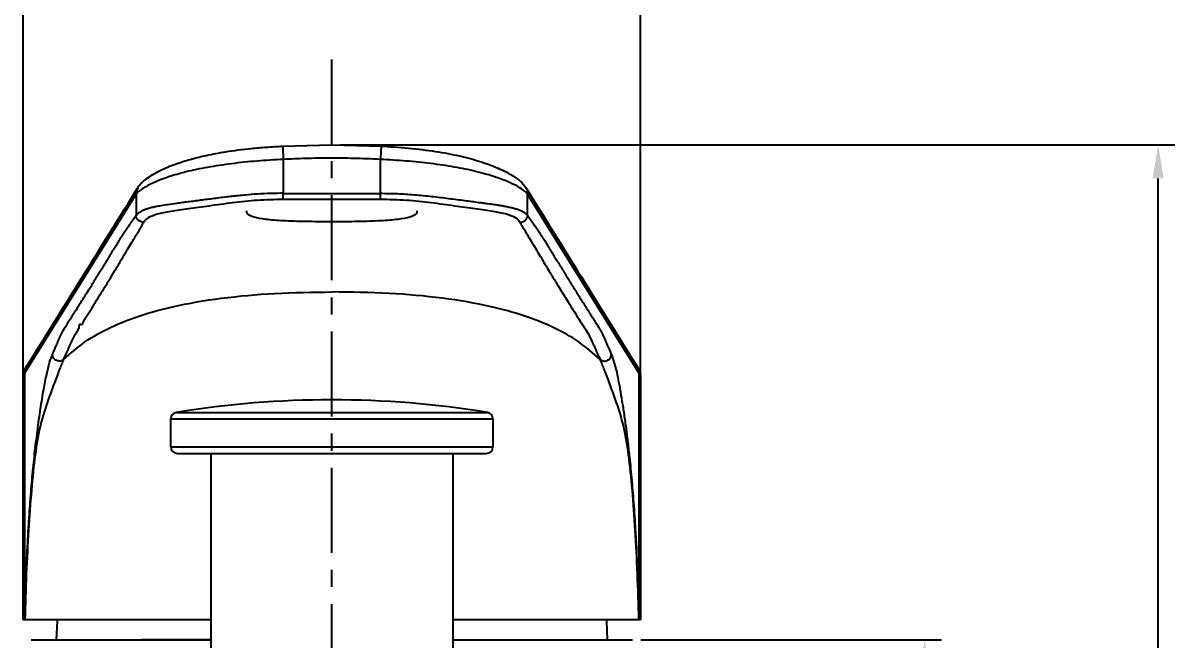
# Model space of a CAD drawing. Header units: millimetres. Extents: x 601 to 1195, y -1757 to -1337.
# Drawn here: x 920.4 to 1006.2, y -1531.1 to -1485.1 of the extents above; entities that cross this region are included whole.
import ezdxf

# ---------------------------------------------------------------- set-up
doc = ezdxf.new("R2010")
doc.units = ezdxf.units.MM
doc.header["$LTSCALE"] = 0.1
doc.linetypes.add('CENTERX2', pattern=[101.6, 63.5, -12.7, 12.7, -12.7])
doc.layers.get('0').update_dxf_attribs({"lineweight": 13})
doc.layers.add('CENTER', color=1, linetype='CENTERX2')
doc.layers.add('DIM', color=3, linetype='Continuous', lineweight=9)
doc.styles.get("Standard").update_dxf_attribs({"font": 'arial.ttf'})
doc.dimstyles.new('ISO-25', dxfattribs={"dimtxt": 2.5, "dimasz": 2.5, "dimexe": 1.25, "dimexo": 0.625, "dimtad": 1, "dimtxsty": 'Standard', "dimcen": 2.5, "dimadec": 0, "dimazin": 0, "dimtfac": 1, "dimtmove": 0, "dimatfit": 3, "dimfxl": 0, "dimarcsym": 0})

# ---------------------------------------------------------------- blocks, each defined once
blk = doc.blocks.new('*D60')
at = {"layer": 'Defpoints', "color": 0}
for p in [(965.767, -1531.056), (987.519, -1531.056), (967.87, -1621.056)]:
    blk.add_point(p, dxfattribs=at)
at = {"layer": 'DIM', "color": 0, "lineweight": -2}
for p, q in [((966.392, -1531.056), (988.769, -1531.056)), ((987.519, -1618.556), (987.519, -1533.556)), ((968.495, -1621.056), (988.769, -1621.056))]:
    blk.add_line(p, q, dxfattribs=at)
at = {"layer": 'DIM', "color": 0}
for points in [[(987.103, -1533.556), (987.936, -1533.556), (987.519, -1531.056)], [(987.103, -1618.556), (987.936, -1618.556), (987.519, -1621.056)]]:
    blk.add_solid(points, dxfattribs=at)
at = {"layer": 'DIM', "color": 0, "insert": (984.341, -1576.056), "char_height": 5, "attachment_point": 5, "rotation": 90}
blk.add_mtext('90', dxfattribs=at)
blk = doc.blocks.new('*D61')
at = {"layer": 'Defpoints', "color": 0}
for p in [(943.37, -1494.15), (1004.916, -1494.15), (967.87, -1621.056)]:
    blk.add_point(p, dxfattribs=at)
at = {"layer": 'DIM', "color": 0, "lineweight": -2}
for p, q in [((943.995, -1494.15), (1006.166, -1494.15)), ((1004.916, -1618.556), (1004.916, -1496.65)), ((968.495, -1621.056), (1006.166, -1621.056))]:
    blk.add_line(p, q, dxfattribs=at)
at = {"layer": 'DIM', "color": 0}
for points in [[(1004.5, -1496.65), (1005.333, -1496.65), (1004.916, -1494.15)], [(1004.5, -1618.556), (1005.333, -1618.556), (1004.916, -1621.056)]]:
    blk.add_solid(points, dxfattribs=at)
at = {"layer": 'DIM', "color": 0, "insert": (1001.287, -1557.603), "char_height": 5, "attachment_point": 5, "rotation": 90}
blk.add_mtext('126,9', dxfattribs=at)
blk = doc.blocks.new('*D62')
at = {"layer": 'Defpoints', "color": 0}
for p in [(966.366, -1481.964), (920.37, -1529.531), (966.366, -1529.556)]:
    blk.add_point(p, dxfattribs=at)
at = {"layer": 'DIM', "color": 0, "lineweight": -2}
for p, q in [((920.37, -1528.906), (920.37, -1480.714)), ((966.366, -1528.931), (966.366, -1480.714)), ((922.87, -1481.964), (963.866, -1481.964))]:
    blk.add_line(p, q, dxfattribs=at)
at = {"layer": 'DIM', "color": 0}
for points in [[(922.87, -1481.547), (922.87, -1482.38), (920.37, -1481.964)], [(963.866, -1481.547), (963.866, -1482.38), (966.366, -1481.964)]]:
    blk.add_solid(points, dxfattribs=at)
at = {"layer": 'DIM', "color": 0, "insert": (943.368, -1478.786), "char_height": 5, "attachment_point": 5}
blk.add_mtext('46', dxfattribs=at)

msp = doc.modelspace()

# ---------------------------------------------------------------- linework, layer by layer
at = {"color": 7, "linetype": 'Continuous', "lineweight": 25}
for p, q in [((939.7, -1494.243), (943.37, -1494.15)), ((943.37, -1494.15), (947.063, -1494.245)), ((939.752, -1495.231), (939.752, -1497.759)), ((946.989, -1497.762), (946.989, -1495.231)), ((920.507, -1511.15), (928.791, -1497.831)), ((928.791, -1497.831), (928.791, -1499.409)), ((939.752, -1497.762), (943.37, -1497.762)), ((943.37, -1497.762), (946.989, -1497.762)), ((957.949, -1499.409), (957.949, -1497.831)), ((966.234, -1511.15), (957.949, -1497.831)), ((964.188, -1509.781), (964.489, -1510.751)), ((920.37, -1529.504), (920.37, -1511.339)), ((920.507, -1511.15), (920.388, -1511.334)), ((920.507, -1529.556), (920.507, -1511.15)), ((966.234, -1511.15), (966.234, -1529.556)), ((966.353, -1511.339), (966.354, -1511.34)), ((966.37, -1511.339), (966.37, -1529.504)), ((931.791, -1514.087), (943.37, -1514.087)), ((943.37, -1514.087), (954.95, -1514.087)), ((931.37, -1516.656), (931.37, -1514.581)), ((931.37, -1514.581), (943.37, -1514.581)), ((943.37, -1514.581), (955.37, -1514.581)), ((955.37, -1514.581), (955.37, -1516.656)), ((931.37, -1516.656), (943.37, -1516.656)), ((943.37, -1516.656), (955.37, -1516.656)), ((931.87, -1517.156), (943.37, -1517.156)), ((934.37, -1534.156), (934.37, -1517.156)), ((943.37, -1517.156), (954.87, -1517.156)), ((952.37, -1517.156), (952.37, -1534.156)), ((920.507, -1529.556), (920.375, -1529.556)), ((966.366, -1529.556), (966.234, -1529.556)), ((920.974, -1531.056), (929.213, -1531.056)), ((934.37, -1531.056), (929.213, -1531.056)), ((952.37, -1531.056), (957.527, -1531.056)), ((957.527, -1531.056), (965.767, -1531.056))]:
    msp.add_line(p, q, dxfattribs=at)
at = {"color": 7, "linetype": 'Continuous', "lineweight": 25, "flags": 128}
for points in [[(922.87, -1531.056), (922.924, -1529.649), (922.932, -1529.556)], [(963.809, -1529.556), (963.817, -1529.649), (963.87, -1531.056)]]:
    msp.add_lwpolyline(points, dxfattribs=at)
at = {"color": 7, "linetype": 'Continuous', "lineweight": 25}
for centre, radius, start, end in [((943.37, -1585.656), 72.5, 90, 99.19077), ((943.37, -1585.656), 72.5, 80.80923, 90), ((931.87, -1514.581), 0.5, 99.19077, 180), ((954.87, -1514.581), 0.5, 0, 80.80923), ((931.87, -1516.656), 0.5, 180, 270), ((954.87, -1516.656), 0.5, 270, 0)]:
    msp.add_arc(centre, radius, start, end, dxfattribs=at)
for points, knots in [([(928.938, -1497.3), (929.025, -1497.184), (929.193, -1496.961), (929.629, -1496.61), (930.14, -1496.286), (930.855, -1495.915), (931.777, -1495.541), (932.905, -1495.193), (934.091, -1494.906), (935.552, -1494.634), (937.075, -1494.44), (938.507, -1494.311), (939.293, -1494.266), (939.7, -1494.243)], [0, 0, 0, 0, 0.0882285, 0.1698212, 0.2449546, 0.3137582, 0.4326459, 0.5271838, 0.6125885, 0.719493, 0.8486182, 0.9215548, 1, 1, 1, 1]), ([(939.701, -1494.261), (939.701, -1494.266), (939.702, -1494.275), (939.707, -1494.371), (939.714, -1494.497), (939.723, -1494.661), (939.735, -1494.9), (939.746, -1495.101), (939.752, -1495.231)], [0, 0, 0, 0, 0.129333, 0.277085, 0.42825, 0.579411, 0.727165, 1, 1, 1, 1]), ([(946.949, -1494.238), (947.665, -1494.282), (949.079, -1494.369), (951.089, -1494.62), (952.894, -1494.956), (954.451, -1495.375), (955.735, -1495.851), (956.728, -1496.353), (957.45, -1496.854), (957.686, -1497.153), (957.803, -1497.3)], [0, 0, 0, 0, 0.136668, 0.270016, 0.400108, 0.526856, 0.650184, 0.770076, 0.886622, 1, 1, 1, 1]), ([(947.04, -1494.26), (947.04, -1494.265), (947.039, -1494.274), (947.034, -1494.371), (947.027, -1494.498), (947.018, -1494.662), (947.006, -1494.901), (946.995, -1495.101), (946.989, -1495.231)], [0, 0, 0, 0, 0.136799, 0.283326, 0.433201, 0.583059, 0.729528, 1, 1, 1, 1]), ([(939.752, -1495.231), (939.098, -1495.268), (937.784, -1495.343), (935.871, -1495.546), (934.073, -1495.816), (932.807, -1496.081), (931.937, -1496.315), (931.331, -1496.499), (930.664, -1496.729), (929.952, -1497.024), (929.359, -1497.337), (928.963, -1497.622), (928.844, -1497.767), (928.791, -1497.831)], [0, 0, 0, 0, 0.120284, 0.241625, 0.364175, 0.488081, 0.531203, 0.58674, 0.65469, 0.735051, 0.841123, 0.929435, 1, 1, 1, 1]), ([(943.37, -1495.139), (942.695, -1495.143), (941.488, -1495.152), (940.283, -1495.207), (939.752, -1495.231)], [0, 0, 0, 0, 0.559998, 1, 1, 1, 1]), ([(946.989, -1495.231), (946.314, -1495.201), (945.108, -1495.148), (943.901, -1495.142), (943.37, -1495.139)], [0, 0, 0, 0, 0.559996, 1, 1, 1, 1]), ([(957.949, -1497.831), (957.896, -1497.766), (957.776, -1497.618), (957.368, -1497.328), (956.7, -1496.979), (955.818, -1496.63), (954.919, -1496.345), (954.096, -1496.125), (953.313, -1495.952), (952.497, -1495.798), (951.639, -1495.661), (950.454, -1495.501), (948.905, -1495.339), (947.626, -1495.267), (946.989, -1495.231)], [0, 0, 0, 0, 0.071202, 0.161263, 0.270195, 0.377035, 0.462246, 0.525816, 0.586011, 0.645915, 0.705548, 0.764925, 0.882868, 1, 1, 1, 1]), ([(920.592, -1510.735), (921.993, -1508.485), (924.795, -1503.989), (927.556, -1499.531), (928.937, -1497.303)], [0, 0, 0, 0, 0.500268, 1, 1, 1, 1]), ([(928.946, -1497.304), (928.902, -1497.378), (928.807, -1497.54), (928.797, -1497.729), (928.791, -1497.831)], [0, 0, 0, 0, 0.458165, 1, 1, 1, 1]), ([(939.752, -1497.759), (939.438, -1497.761), (938.797, -1497.766), (937.852, -1497.814), (936.881, -1497.89), (936.077, -1497.971), (935.388, -1498.051), (934.86, -1498.116), (934.333, -1498.184), (933.835, -1498.249), (933.353, -1498.312), (932.886, -1498.373), (932.526, -1498.421), (932.164, -1498.467), (931.719, -1498.526), (931.167, -1498.603), (930.654, -1498.684), (930.261, -1498.758), (929.942, -1498.829), (929.663, -1498.907), (929.409, -1498.996), (929.197, -1499.092), (929.011, -1499.201), (928.874, -1499.307), (928.816, -1499.379), (928.791, -1499.409)], [0, 0, 0, 0, 0.058089, 0.118796, 0.176447, 0.242441, 0.275419, 0.314477, 0.350655, 0.386626, 0.422578, 0.458783, 0.49524, 0.509995, 0.549512, 0.611023, 0.665235, 0.709762, 0.747427, 0.788, 0.829921, 0.873193, 0.912033, 0.963712, 1, 1, 1, 1]), ([(939.75, -1498.217), (939.75, -1498.194), (939.751, -1498.148), (939.751, -1498.036), (939.752, -1497.903), (939.752, -1497.806), (939.752, -1497.759)], [0, 0, 0, 0, 0.24471, 0.499997, 0.755288, 1, 1, 1, 1]), ([(946.989, -1497.759), (947.41, -1497.764), (948.254, -1497.773), (949.544, -1497.859), (950.827, -1497.986), (952.09, -1498.142), (953.255, -1498.294), (953.996, -1498.392), (954.384, -1498.443), (954.546, -1498.463), (954.825, -1498.5), (955.239, -1498.556), (955.661, -1498.617), (956.039, -1498.677), (956.334, -1498.73), (956.579, -1498.78), (956.825, -1498.837), (957.078, -1498.907), (957.332, -1498.996), (957.544, -1499.092), (957.73, -1499.201), (957.867, -1499.307), (957.925, -1499.379), (957.949, -1499.409)], [0, 0, 0, 0, 0.078019, 0.156285, 0.242411, 0.326486, 0.413001, 0.495135, 0.501104, 0.509883, 0.535868, 0.573088, 0.621541, 0.658262, 0.691478, 0.721189, 0.747396, 0.787982, 0.829911, 0.873188, 0.91203, 0.963707, 1, 1, 1, 1]), ([(946.991, -1498.217), (946.991, -1498.196), (946.99, -1498.152), (946.99, -1498.045), (946.989, -1497.911), (946.989, -1497.811), (946.989, -1497.762)], [0, 0, 0, 0, 0.229789, 0.479177, 0.739631, 1, 1, 1, 1]), ([(957.793, -1497.305), (957.836, -1497.374), (957.933, -1497.534), (957.944, -1497.724), (957.949, -1497.831)], [0, 0, 0, 0, 0.432649, 1, 1, 1, 1]), ([(957.804, -1497.303), (959.184, -1499.531), (961.946, -1503.989), (964.748, -1508.485), (966.149, -1510.735)], [0, 0, 0, 0, 0.499732, 1, 1, 1, 1]), ([(939.75, -1498.217), (939.104, -1498.231), (937.809, -1498.261), (935.943, -1498.469), (934.207, -1498.71), (932.652, -1498.929), (931.33, -1499.114), (930.309, -1499.311), (929.609, -1499.588), (929.443, -1499.795), (929.36, -1499.898)], [0, 0, 0, 0, 0.1246709, 0.2497802, 0.3754028, 0.5012261, 0.6266741, 0.7513697, 0.8755004, 1, 1, 1, 1]), ([(943.37, -1498.219), (942.696, -1498.219), (941.489, -1498.219), (940.282, -1498.217), (939.75, -1498.217)], [0, 0, 0, 0, 0.559045, 1, 1, 1, 1]), ([(946.991, -1498.217), (946.314, -1498.217), (945.107, -1498.219), (943.9, -1498.219), (943.37, -1498.219)], [0, 0, 0, 0, 0.560955, 1, 1, 1, 1]), ([(957.381, -1499.898), (957.298, -1499.795), (957.132, -1499.588), (956.432, -1499.311), (955.411, -1499.114), (954.089, -1498.929), (952.533, -1498.71), (950.798, -1498.469), (948.932, -1498.261), (947.637, -1498.231), (946.991, -1498.217)], [0, 0, 0, 0, 0.1244986, 0.2486297, 0.3733248, 0.498773, 0.6245962, 0.7502186, 0.8753282, 1, 1, 1, 1]), ([(922.553, -1509.781), (922.572, -1509.736), (922.621, -1509.62), (922.71, -1509.412), (922.826, -1509.139), (922.946, -1508.86), (923.049, -1508.62), (923.138, -1508.419), (923.227, -1508.235), (923.313, -1508.068), (923.393, -1507.926), (923.468, -1507.797), (923.553, -1507.656), (923.654, -1507.496), (923.77, -1507.315), (923.888, -1507.132), (923.991, -1506.972), (924.058, -1506.867), (924.093, -1506.812), (924.123, -1506.766), (924.166, -1506.698), (924.233, -1506.592), (924.308, -1506.473), (924.392, -1506.341), (924.483, -1506.195), (924.582, -1506.037), (924.746, -1505.777), (924.984, -1505.396), (925.311, -1504.874), (925.582, -1504.439), (925.784, -1504.117), (925.899, -1503.931), (926.011, -1503.75), (926.121, -1503.573), (926.227, -1503.4), (926.329, -1503.235), (926.45, -1503.037), (926.59, -1502.808), (926.745, -1502.554), (926.883, -1502.328), (927.008, -1502.123), (927.112, -1501.953), (927.186, -1501.832), (927.245, -1501.736), (927.305, -1501.64), (927.382, -1501.517), (927.457, -1501.397), (927.53, -1501.28), (927.602, -1501.166), (927.672, -1501.056), (927.759, -1500.921), (927.861, -1500.763), (927.99, -1500.566), (928.127, -1500.359), (928.263, -1500.157), (928.392, -1499.971), (928.518, -1499.797), (928.654, -1499.606), (928.746, -1499.474), (928.791, -1499.409)], [0, 0, 0, 0, 0.009216, 0.02371, 0.043483, 0.065975, 0.082112, 0.093851, 0.1096, 0.125076, 0.135638, 0.147749, 0.161409, 0.176618, 0.19589, 0.217191, 0.233218, 0.24525, 0.249564, 0.250105, 0.25954, 0.27027, 0.282295, 0.295616, 0.310231, 0.326142, 0.343348, 0.388532, 0.440768, 0.500055, 0.51897, 0.537423, 0.555414, 0.572943, 0.590009, 0.606614, 0.621847, 0.648095, 0.674009, 0.696156, 0.714537, 0.734171, 0.746207, 0.750009, 0.762563, 0.77485, 0.786871, 0.798626, 0.810114, 0.821336, 0.832291, 0.851684, 0.870181, 0.894163, 0.917511, 0.935223, 0.956015, 0.978008, 1, 1, 1, 1]), ([(929.36, -1499.898), (929.328, -1499.901), (929.261, -1499.905), (929.158, -1499.886), (929.057, -1499.846), (928.964, -1499.782), (928.887, -1499.7), (928.832, -1499.606), (928.799, -1499.507), (928.794, -1499.441), (928.791, -1499.409)], [0, 0, 0, 0, 0.11507, 0.23824, 0.367476, 0.499977, 0.632478, 0.761725, 0.884911, 1, 1, 1, 1]), ([(943.335, -1499.883), (942.686, -1499.88), (941.459, -1499.875), (939.791, -1499.823), (938.453, -1499.722), (937.515, -1499.549), (937.033, -1499.316), (937.037, -1499.143), (937.038, -1499.071)], [0, 0, 0, 0, 0.225575, 0.426283, 0.596209, 0.746411, 0.893503, 1, 1, 1, 1]), ([(949.702, -1499.071), (949.704, -1499.143), (949.708, -1499.316), (949.225, -1499.549), (948.288, -1499.722), (946.95, -1499.823), (945.244, -1499.876), (943.979, -1499.881), (943.291, -1499.884)], [0, 0, 0, 0, 0.105091, 0.250241, 0.39846, 0.566142, 0.7642, 1, 1, 1, 1]), ([(957.381, -1499.898), (957.416, -1499.901), (957.484, -1499.906), (957.584, -1499.885), (957.678, -1499.849), (957.766, -1499.791), (957.842, -1499.714), (957.902, -1499.621), (957.939, -1499.516), (957.945, -1499.444), (957.948, -1499.409)], [0, 0, 0, 0, 0.123843, 0.242336, 0.360114, 0.481372, 0.610004, 0.741713, 0.872053, 1, 1, 1, 1]), ([(957.949, -1499.409), (958.08, -1499.591), (958.341, -1499.957), (958.724, -1500.519), (959.115, -1501.129), (959.375, -1501.532), (959.514, -1501.766), (959.514, -1501.766), (959.514, -1501.766), (959.514, -1501.767), (959.514, -1501.767), (959.515, -1501.768), (959.516, -1501.769), (959.518, -1501.772), (959.521, -1501.778), (959.529, -1501.791), (959.552, -1501.829), (959.596, -1501.899), (959.663, -1502.01), (959.764, -1502.175), (959.904, -1502.403), (960.087, -1502.703), (960.24, -1502.953), (960.351, -1503.135), (960.408, -1503.228), (960.466, -1503.323), (960.526, -1503.42), (960.586, -1503.518), (960.648, -1503.618), (960.811, -1503.881), (961.033, -1504.238), (961.307, -1504.677), (961.527, -1505.029), (961.728, -1505.35), (961.909, -1505.64), (962.072, -1505.9), (962.215, -1506.128), (962.339, -1506.325), (962.452, -1506.505), (962.549, -1506.658), (962.638, -1506.798), (962.718, -1506.922), (962.8, -1507.049), (962.881, -1507.176), (962.965, -1507.305), (963.053, -1507.442), (963.159, -1507.61), (963.273, -1507.796), (963.392, -1508.001), (963.523, -1508.251), (963.688, -1508.605), (963.875, -1509.045), (964.046, -1509.444), (964.147, -1509.684), (964.188, -1509.781)], [0, 0, 0, 0, 0.062478, 0.124987, 0.183343, 0.249991, 0.25, 0.250007, 0.250019, 0.250041, 0.25008, 0.250152, 0.250285, 0.250537, 0.251035, 0.252075, 0.254417, 0.262042, 0.272865, 0.286889, 0.310563, 0.339925, 0.374974, 0.383973, 0.393145, 0.402491, 0.412011, 0.421705, 0.431572, 0.441613, 0.499945, 0.538216, 0.573418, 0.605549, 0.63461, 0.660602, 0.683523, 0.703374, 0.720155, 0.737755, 0.749896, 0.76296, 0.776024, 0.789088, 0.802151, 0.815964, 0.831563, 0.853031, 0.870778, 0.888691, 0.916461, 0.95067, 0.980082, 1, 1, 1, 1]), ([(923.39, -1510.143), (923.421, -1510.074), (923.484, -1509.937), (923.577, -1509.732), (923.671, -1509.526), (923.765, -1509.317), (923.86, -1509.107), (923.954, -1508.894), (924.089, -1508.599), (924.243, -1508.303), (924.395, -1508.044), (924.485, -1507.899), (924.527, -1507.833), (924.538, -1507.815), (924.541, -1507.81), (924.542, -1507.809), (924.542, -1507.808), (924.542, -1507.808), (924.542, -1507.808), (924.542, -1507.808), (924.542, -1507.808), (924.542, -1507.808), (924.542, -1507.808), (924.516, -1507.368), (924.76, -1507.698), (924.888, -1507.208), (925.085, -1506.977), (925.268, -1506.664), (925.459, -1506.363), (925.653, -1506.05), (925.892, -1505.664), (926.184, -1505.192), (926.536, -1504.624), (926.913, -1504.01), (927.316, -1503.343), (927.742, -1502.625), (928.136, -1501.966), (928.466, -1501.42), (928.713, -1501.015), (928.919, -1500.679), (929.091, -1500.392), (929.24, -1500.14), (929.321, -1499.976), (929.36, -1499.898)], [0, 0, 0, 0, 0.013252, 0.026677, 0.040286, 0.054103, 0.068175, 0.082548, 0.097259, 0.130998, 0.155562, 0.170636, 0.174608, 0.175704, 0.176029, 0.176147, 0.176184, 0.176197, 0.176203, 0.176205, 0.176206, 0.176206, 0.176207, 0.176207, 0.204874, 0.234213, 0.264184, 0.294773, 0.325973, 0.357828, 0.390388, 0.444048, 0.50208, 0.564465, 0.631235, 0.702589, 0.778189, 0.830094, 0.873028, 0.908751, 0.942287, 0.972678, 1, 1, 1, 1]), ([(957.381, -1499.898), (957.442, -1500.014), (957.572, -1500.259), (957.805, -1500.645), (958.073, -1501.092), (958.373, -1501.585), (958.689, -1502.108), (959.004, -1502.638), (959.323, -1503.172), (959.594, -1503.621), (959.829, -1504.007), (960.045, -1504.361), (960.315, -1504.802), (960.61, -1505.278), (960.933, -1505.799), (961.257, -1506.322), (961.583, -1506.844), (961.888, -1507.327), (962.18, -1507.776), (962.458, -1508.222), (962.683, -1508.664), (962.857, -1509.054), (962.997, -1509.362), (963.155, -1509.713), (963.279, -1509.985), (963.351, -1510.143)], [0, 0, 0, 0, 0.041127, 0.086652, 0.136547, 0.190701, 0.244164, 0.297438, 0.350571, 0.403674, 0.430523, 0.466422, 0.511452, 0.565586, 0.612698, 0.670876, 0.725189, 0.773385, 0.820639, 0.868147, 0.908302, 0.929548, 0.947063, 0.969197, 1, 1, 1, 1]), ([(923.39, -1510.143), (923.905, -1509.689), (924.966, -1508.756), (926.906, -1507.7), (929.1, -1506.835), (931.858, -1506.086), (935.217, -1505.521), (939.189, -1505.171), (941.947, -1505.134), (943.37, -1505.115)], [0, 0, 0, 0, 0.098938, 0.203734, 0.316047, 0.436692, 0.610706, 0.79901, 1, 1, 1, 1]), ([(963.351, -1510.143), (962.836, -1509.689), (961.775, -1508.756), (959.835, -1507.7), (957.641, -1506.835), (954.883, -1506.086), (951.524, -1505.521), (947.552, -1505.171), (944.794, -1505.134), (943.37, -1505.115)], [0, 0, 0, 0, 0.098938, 0.2037341, 0.3160467, 0.436692, 0.6107062, 0.7990096, 1, 1, 1, 1]), ([(922.242, -1510.8), (922.278, -1510.651), (922.378, -1510.225), (922.484, -1509.955), (922.553, -1509.781)], [0, 0, 0, 0, 0.3513214, 1, 1, 1, 1]), ([(923.389, -1510.142), (923.351, -1510.171), (923.274, -1510.229), (923.133, -1510.266), (922.992, -1510.266), (922.86, -1510.228), (922.739, -1510.158), (922.639, -1510.053), (922.57, -1509.923), (922.56, -1509.828), (922.555, -1509.781)], [0, 0, 0, 0, 0.129017, 0.258469, 0.379952, 0.496435, 0.615516, 0.743392, 0.873046, 1, 1, 1, 1]), ([(963.351, -1510.143), (963.382, -1510.167), (963.45, -1510.218), (963.58, -1510.262), (963.731, -1510.269), (963.886, -1510.229), (964.021, -1510.144), (964.118, -1510.029), (964.175, -1509.904), (964.184, -1509.82), (964.188, -1509.781)], [0, 0, 0, 0, 0.106979, 0.228148, 0.36101, 0.500549, 0.639995, 0.772601, 0.893413, 1, 1, 1, 1]), ([(920.409, -1511.332), (920.411, -1511.256), (920.418, -1510.998), (920.557, -1510.775), (920.655, -1510.617)], [0, 0, 0, 0, 0.297048, 1, 1, 1, 1]), ([(920.666, -1510.6), (920.62, -1510.682), (920.525, -1510.852), (920.513, -1511.048), (920.507, -1511.15)], [0, 0, 0, 0, 0.482408, 1, 1, 1, 1]), ([(920.507, -1529.556), (920.524, -1528.824), (920.561, -1527.264), (920.654, -1524.974), (920.768, -1522.756), (920.904, -1520.734), (921.056, -1518.889), (921.233, -1517.115), (921.438, -1515.417), (921.666, -1513.821), (921.899, -1512.414), (922.09, -1511.395), (922.206, -1510.943), (922.242, -1510.8)], [0, 0, 0, 0, 0.087755, 0.186933, 0.285591, 0.374855, 0.464962, 0.556734, 0.65663, 0.762454, 0.864379, 0.957214, 1, 1, 1, 1]), ([(923.39, -1510.143), (923.286, -1510.388), (923.079, -1510.879), (922.677, -1511.962), (922.16, -1513.349), (921.619, -1515.003), (921.257, -1517.202), (920.979, -1519.832), (920.842, -1521.86), (920.773, -1522.874)], [0, 0, 0, 0, 0.1103252, 0.2207625, 0.3317205, 0.4986223, 0.6655422, 0.8326712, 1, 1, 1, 1]), ([(965.968, -1522.874), (965.899, -1521.86), (965.762, -1519.832), (965.484, -1517.202), (965.122, -1515.003), (964.58, -1513.349), (964.064, -1511.962), (963.662, -1510.878), (963.454, -1510.388), (963.351, -1510.143)], [0, 0, 0, 0, 0.167329, 0.334458, 0.501378, 0.66828, 0.779238, 0.889675, 1, 1, 1, 1]), ([(964.489, -1510.751), (964.493, -1510.763), (964.61, -1511.141), (964.772, -1512.042), (964.98, -1513.233), (965.133, -1514.224), (965.278, -1515.259), (965.413, -1516.325), (965.559, -1517.61), (965.711, -1519.171), (965.862, -1521.063), (966.011, -1523.392), (966.148, -1526.206), (966.205, -1528.441), (966.234, -1529.556)], [0, 0, 0, 0, 0.004366, 0.134029, 0.200773, 0.267614, 0.334341, 0.398224, 0.458837, 0.551063, 0.641953, 0.732363, 0.866409, 1, 1, 1, 1]), ([(966.075, -1510.6), (966.121, -1510.683), (966.216, -1510.853), (966.228, -1511.049), (966.234, -1511.15)], [0, 0, 0, 0, 0.487286, 1, 1, 1, 1]), ([(966.086, -1510.617), (966.201, -1510.777), (966.349, -1510.983), (966.346, -1511.274), (966.345, -1511.339)], [0, 0, 0, 0, 0.774904, 1, 1, 1, 1]), ([(920.388, -1511.334), (920.386, -1511.336), (920.366, -1511.368), (920.377, -1511.353), (920.388, -1511.339)], [0, 0, 0, 0, 0.070142, 1, 1, 1, 1]), ([(966.354, -1511.34), (966.357, -1511.342), (966.368, -1511.353), (966.292, -1511.238), (966.234, -1511.15)], [0, 0, 0, 0, 0.234441, 1, 1, 1, 1]), ([(920.773, -1522.874), (920.715, -1523.941), (920.597, -1526.074), (920.537, -1528.395), (920.507, -1529.556)], [0, 0, 0, 0, 0.499921, 1, 1, 1, 1]), ([(966.234, -1529.556), (966.204, -1528.395), (966.144, -1526.074), (966.026, -1523.941), (965.968, -1522.874)], [0, 0, 0, 0, 0.50008, 1, 1, 1, 1]), ([(920.371, -1529.504), (920.371, -1529.506), (920.369, -1529.555), (920.372, -1529.555), (920.375, -1529.556)], [0, 0, 0, 0, 0.049083, 1, 1, 1, 1]), ([(934.37, -1529.556), (933.747, -1529.556), (931.96, -1529.556), (929.307, -1529.556), (926.516, -1529.556), (924.194, -1529.556), (922.386, -1529.556), (921.082, -1529.556), (920.699, -1529.556), (920.507, -1529.556)], [0, 0, 0, 0, 0.082831, 0.237538, 0.392229, 0.54418, 0.696111, 0.848054, 1, 1, 1, 1]), ([(966.234, -1529.556), (966.038, -1529.556), (965.645, -1529.556), (964.301, -1529.556), (962.436, -1529.556), (960.056, -1529.556), (957.235, -1529.556), (954.641, -1529.556), (952.933, -1529.556), (952.37, -1529.556)], [0, 0, 0, 0, 0.154696, 0.309388, 0.464071, 0.618772, 0.773455, 0.9254, 1, 1, 1, 1]), ([(966.366, -1529.556), (966.369, -1529.555), (966.371, -1529.555), (966.37, -1529.506), (966.37, -1529.504)], [0, 0, 0, 0, 0.950917, 1, 1, 1, 1]), ([(929.213, -1531.056), (929.977, -1531.056), (931.505, -1531.056), (933.268, -1531.056), (934.265, -1531.056), (934.37, -1531.056)], [0, 0, 0, 0, 0.472137, 0.94428, 1, 1, 1, 1]), ([(952.37, -1531.056), (953.184, -1531.056), (955.022, -1531.056), (956.63, -1531.056), (957.527, -1531.056)], [0, 0, 0, 0, 0.442459, 1, 1, 1, 1])]:
    msp.add_open_spline(points, degree=3, knots=knots, dxfattribs=at)
at = {"layer": 'CENTER'}
msp.add_line((943.37, -1676.966), (943.37, -1487.785), dxfattribs=at)

# ---------------------------------------------------------------- dimensions: what is measured, and where the dimension line sits
at = {"layer": 'DIM'}
dim = msp.add_linear_dim(base=(966.366, -1481.964), p1=(920.37, -1529.531), p2=(966.366, -1529.556), dimstyle='ISO-25', override={"dimtxt": 5, "dimdec": 1, "dimcen": 5, "dimtdec": 1, "dimfxl": 1.25}, dxfattribs=at)
dim.commit()
dim.dimension.update_dxf_attribs({"geometry": '*D62', "text_midpoint": (943.368, -1478.786)})
for base, p2, picture, middle in [((1004.916, -1494.15), (943.37, -1494.15), '*D61', (1001.287, -1557.603)), ((987.519, -1531.056), (965.767, -1531.056), '*D60', (984.341, -1576.056))]:
    dim = msp.add_linear_dim(base=base, p1=(967.87, -1621.056), p2=p2, angle=90, dimstyle='ISO-25', override={"dimtxt": 5, "dimdec": 1, "dimcen": 5, "dimtdec": 1, "dimfxl": 1.25}, dxfattribs=at)
    dim.commit()
    dim.dimension.update_dxf_attribs({"geometry": picture, "text_midpoint": middle})

doc.saveas('drawing.dxf')
